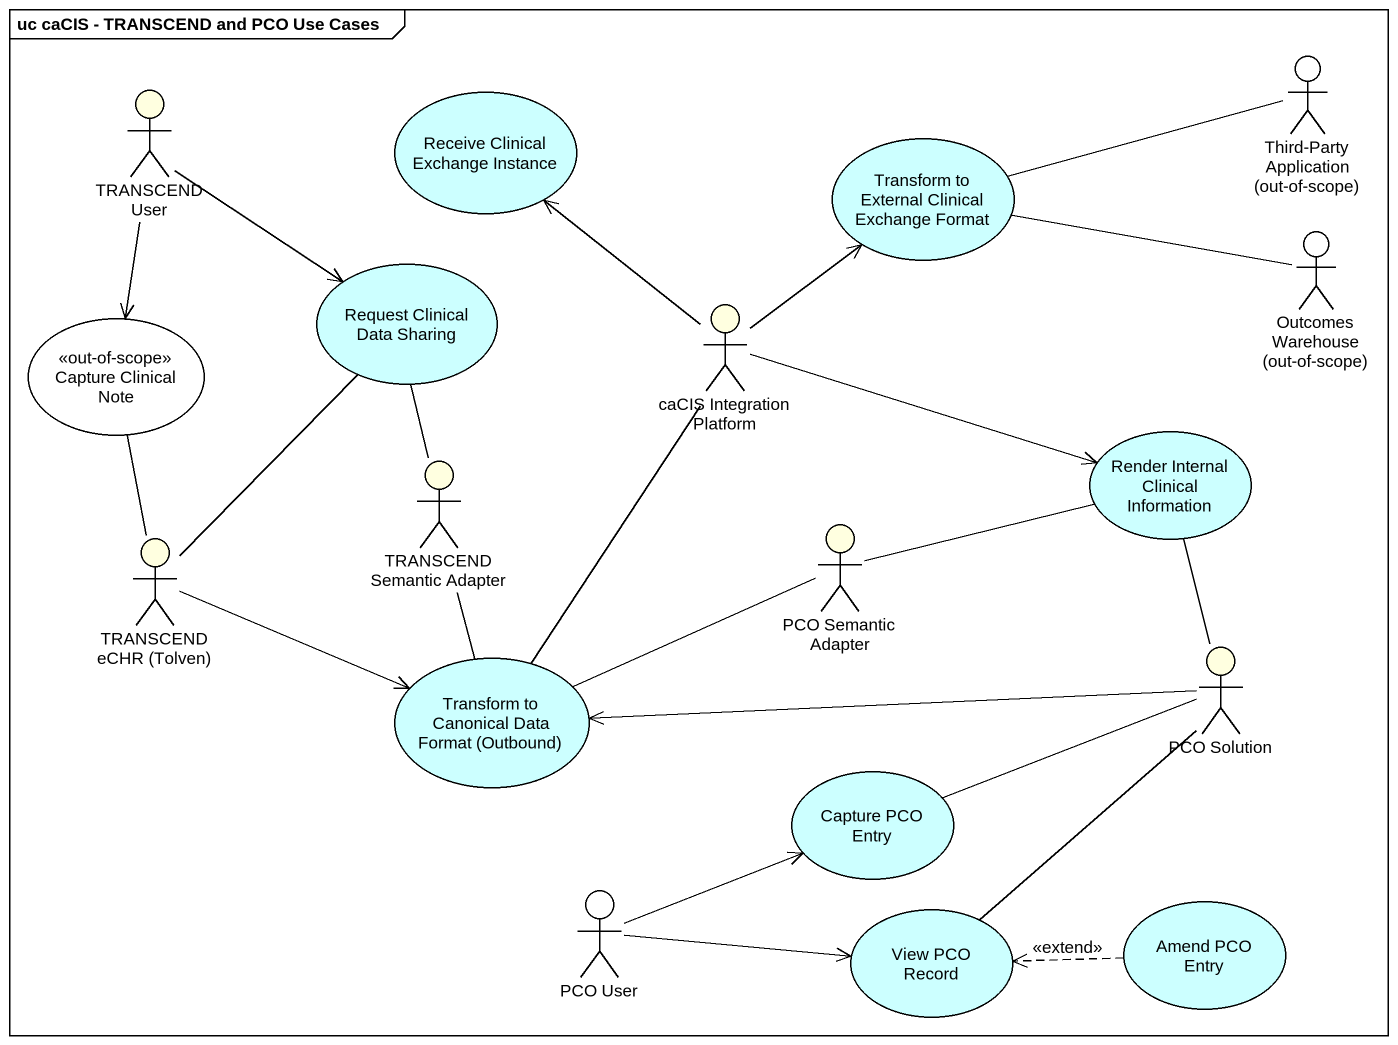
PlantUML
@startuml
mainframe uc caCIS - TRANSCEND and PCO Use Cases
actor "Third-Party Application (out-of-scope)" as Third_Party_Application_out #FFFFFF
actor "TRANSCEND User" as TRANSCEND_User #FFFFE0
usecase "Receive Clinical Exchange Instance" as Receive_Clinical_Exchange #CCFFFF
usecase "Transform to External Clinical Exchange Format" as Transform_to_External #CCFFFF
usecase "Request Clinical Data Sharing" as Request_Clinical_Data #CCFFFF
actor "Outcomes Warehouse (out-of-scope)" as Outcomes_Warehouse_out_of #FFFFFF
usecase "Capture Clinical Note" as Capture_Clinical_Note <<out-of-scope>> #FFFFFF
actor "caCIS Integration Platform" as caCIS_Integration_Platform #FFFFE0
actor "TRANSCEND Semantic Adapter" as TRANSCEND_Semantic_Adapter #FFFFE0
usecase "Render Internal Clinical Information" as Render_Internal_Clinical #CCFFFF
actor "TRANSCEND eCHR (Tolven)" as TRANSCEND_eCHR_Tolven #FFFFE0
actor "PCO Semantic Adapter" as PCO_Semantic_Adapter #FFFFE0
usecase "Transform to Canonical Data Format (Outbound)" as Transform_to_Canonical_Data #CCFFFF
actor "PCO Solution" as PCO_Solution #FFFFE0
usecase "Capture PCO Entry" as Capture_PCO_Entry #CCFFFF
actor "PCO User" as PCO_User
usecase "View PCO Record" as View_PCO_Record #CCFFFF
usecase "Amend PCO Entry" as Amend_PCO_Entry #CCFFFF
Third_Party_Application_out -left- Transform_to_External
TRANSCEND_User --> Request_Clinical_Data
TRANSCEND_User --> Capture_Clinical_Note
Outcomes_Warehouse_out_of -left- Transform_to_External
caCIS_Integration_Platform -up-> Receive_Clinical_Exchange
caCIS_Integration_Platform -up-> Transform_to_External
caCIS_Integration_Platform -right-> Render_Internal_Clinical
caCIS_Integration_Platform -- Transform_to_Canonical_Data
TRANSCEND_Semantic_Adapter -up- Request_Clinical_Data
TRANSCEND_Semantic_Adapter -- Transform_to_Canonical_Data
TRANSCEND_eCHR_Tolven -up- Request_Clinical_Data
TRANSCEND_eCHR_Tolven -up- Capture_Clinical_Note
TRANSCEND_eCHR_Tolven -right-> Transform_to_Canonical_Data
PCO_Semantic_Adapter -right- Render_Internal_Clinical
PCO_Semantic_Adapter -left- Transform_to_Canonical_Data
PCO_Solution -up- Render_Internal_Clinical
PCO_Solution -left-> Transform_to_Canonical_Data
PCO_Solution -left- Capture_PCO_Entry
PCO_Solution -- View_PCO_Record
PCO_User -right-> Capture_PCO_Entry
PCO_User -right-> View_PCO_Record
Amend_PCO_Entry .left.> View_PCO_Record : <<extend>>
@enduml
